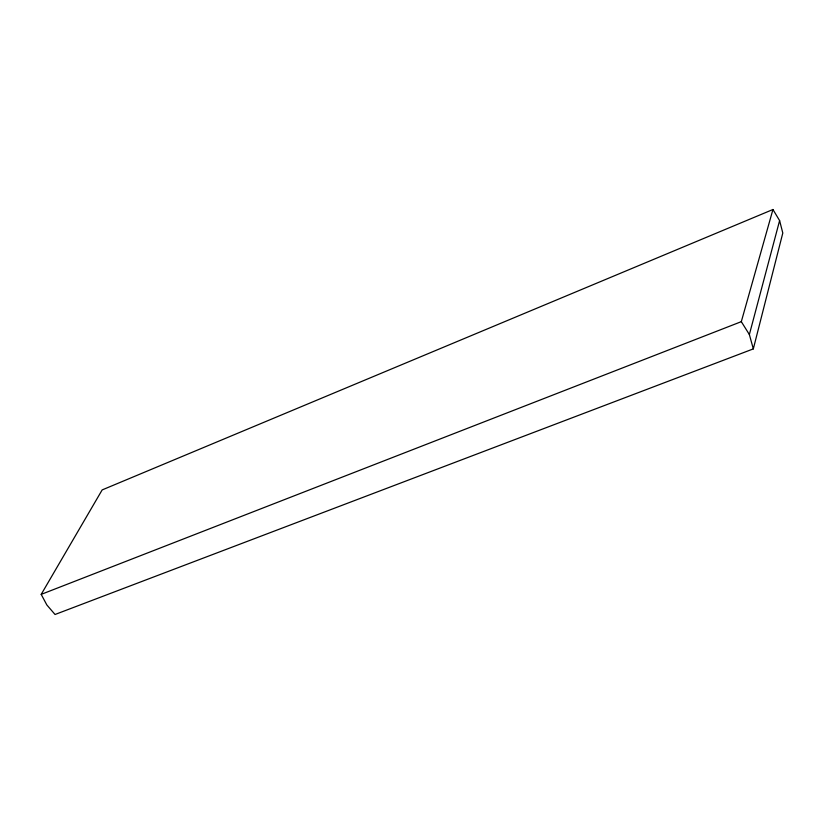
<?xml version="1.0" encoding="UTF-8"?>
<svg xmlns="http://www.w3.org/2000/svg" width="824" height="824" viewBox="0 0 824 824"><rect width="100%" height="100%" fill="white"/><g stroke="black" fill="none" stroke-linecap="round" stroke-linejoin="round"><path stroke-width="1.24" d="M753.321 348.892L782.8 233.027L779.607 220.595L772.943 209.512L102.166 489.919L41.2 594.372L46.844 604.96L55.043 614.488L753.321 348.892L749.366 334.544L741.312 321.659L772.943 209.512M749.366 334.544L779.607 220.595M41.2 594.372L741.312 321.659"/></g></svg>
